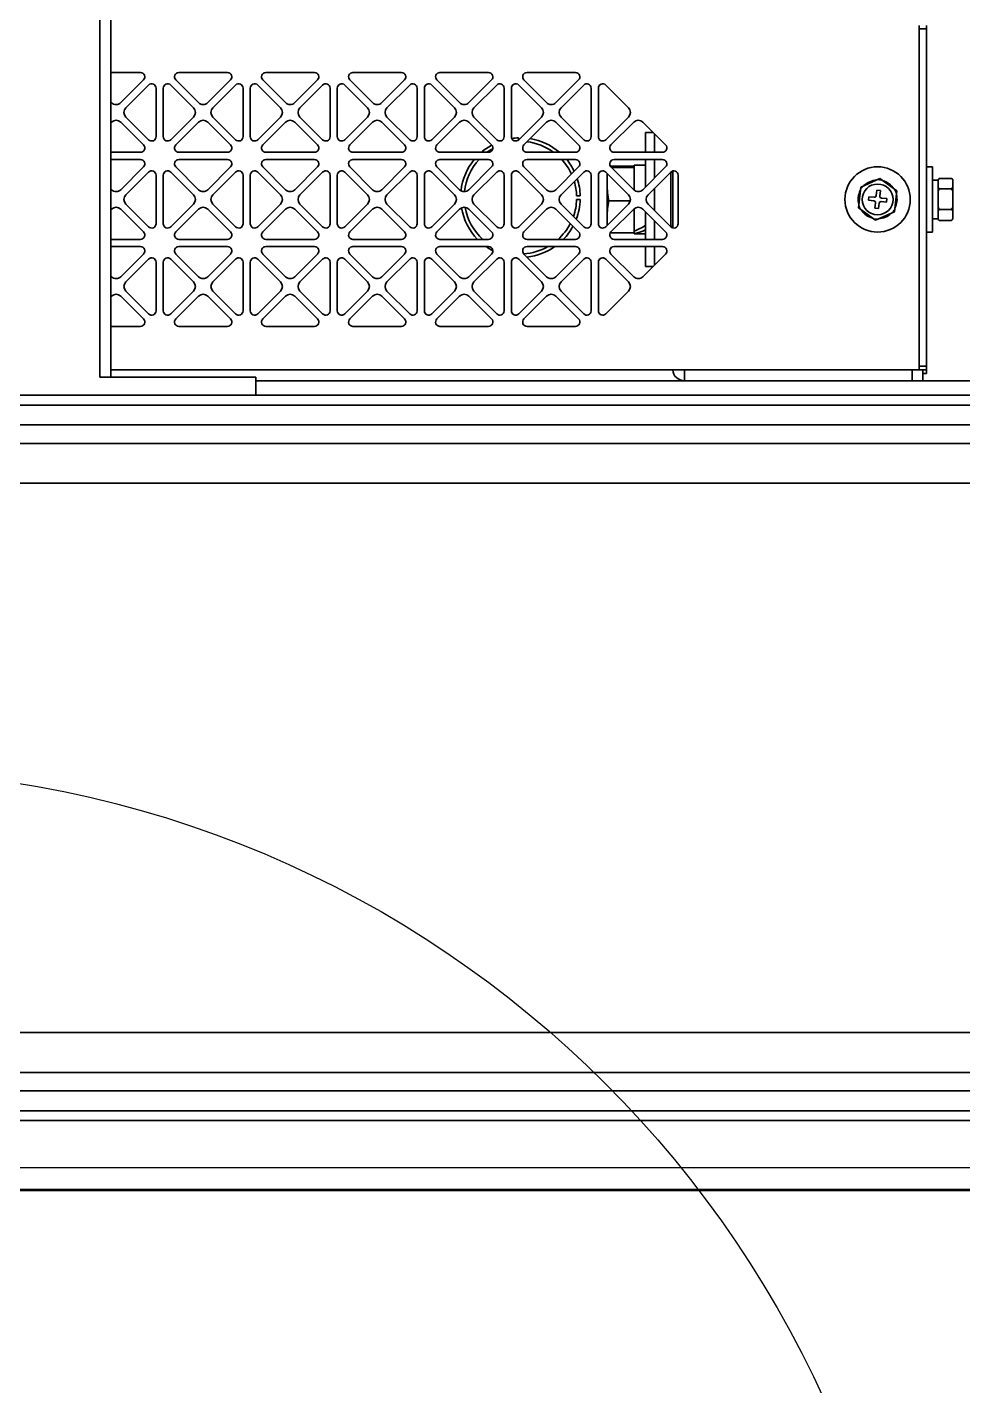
# Model space of a CAD drawing. Header units: millimetres. Extents: x 32496 to 166256, y 3504 to 23939.
# Drawn here: x 75039 to 75297, y 12027 to 12401.7 of the extents above; entities that cross this region are included whole.
import ezdxf

# ---------------------------------------------------------------- set-up
doc = ezdxf.new("R2010")
doc.units = ezdxf.units.MM
doc.layers.get('0').update_dxf_attribs({"lineweight": 35})
doc.layers.add('02___PRT_ALL_AXES', color=90, linetype='Continuous')

# ---------------------------------------------------------------- blocks, each defined once
blk = doc.blocks.new('DRGTJHYTHRTTR')
at = {"layer": '02___PRT_ALL_AXES', "color": 7, "linetype": 'Continuous'}
blk.add_line((60556.04, -50885.69), (45964.04, -50885.69), dxfattribs=at)
blk = doc.blocks.new('8-1250')
at = {"linetype": 'Continuous'}
for p, q in [((2012.87, -32157.29), (2012.87, -34666.29)), ((2015.87, -32157.29), (2015.87, -34666.29)), ((2238.87, -34570.29), (2238.87, -34569.29)), ((2240.87, -34570.29), (2238.87, -34570.29)), ((2238.87, -34663.29), (2238.87, -34570.29)), ((2240.87, -34664.29), (2240.87, -34569.29)), ((2024.06, -34582.29), (2015.87, -34582.29)), ((2048.06, -34582.29), (2034.68, -34582.29)), ((2072.06, -34582.29), (2058.68, -34582.29)), ((2096.06, -34582.29), (2082.68, -34582.29)), ((2120.06, -34582.29), (2106.68, -34582.29)), ((2144.06, -34582.29), (2130.68, -34582.29)), ((2018.65, -34590.6), (2024.91, -34584.34)), ((2026.32, -34585.75), (2020.06, -34592.02)), ((2038.69, -34592.02), (2032.42, -34585.75)), ((2033.83, -34584.34), (2040.1, -34590.6)), ((2042.65, -34590.6), (2048.91, -34584.34)), ((2050.32, -34585.75), (2044.06, -34592.02)), ((2062.69, -34592.02), (2056.42, -34585.75)), ((2057.83, -34584.34), (2064.1, -34590.6)), ((2066.65, -34590.6), (2072.91, -34584.34)), ((2074.32, -34585.75), (2068.06, -34592.02)), ((2086.69, -34592.02), (2080.42, -34585.75)), ((2081.83, -34584.34), (2088.1, -34590.6)), ((2090.65, -34590.6), (2096.91, -34584.34)), ((2098.32, -34585.75), (2092.06, -34592.02)), ((2110.69, -34592.02), (2104.42, -34585.75)), ((2105.83, -34584.34), (2112.1, -34590.6)), ((2114.65, -34590.6), (2120.91, -34584.34)), ((2122.32, -34585.75), (2116.06, -34592.02)), ((2134.69, -34592.02), (2128.42, -34585.75)), ((2129.83, -34584.34), (2136.1, -34590.6)), ((2138.65, -34590.6), (2144.91, -34584.34)), ((2146.32, -34585.75), (2140.06, -34592.02)), ((2158.69, -34592.02), (2152.42, -34585.75)), ((2028.37, -34599.98), (2028.37, -34586.6)), ((2030.37, -34586.6), (2030.37, -34599.98)), ((2052.37, -34599.98), (2052.37, -34586.6)), ((2054.37, -34586.6), (2054.37, -34599.98)), ((2076.37, -34599.98), (2076.37, -34586.6)), ((2078.37, -34586.6), (2078.37, -34599.98)), ((2100.37, -34599.98), (2100.37, -34586.6)), ((2102.37, -34586.6), (2102.37, -34599.98)), ((2124.37, -34599.98), (2124.37, -34586.6)), ((2126.37, -34586.6), (2126.37, -34599.98)), ((2148.37, -34599.98), (2148.37, -34586.6)), ((2150.37, -34586.6), (2150.37, -34599.98)), ((2024.91, -34602.24), (2018.65, -34595.98)), ((2020.06, -34594.56), (2026.32, -34600.83)), ((2032.42, -34600.83), (2038.69, -34594.56)), ((2040.1, -34595.98), (2033.83, -34602.24)), ((2048.91, -34602.24), (2042.65, -34595.98)), ((2044.06, -34594.56), (2050.32, -34600.83)), ((2056.42, -34600.83), (2062.69, -34594.56)), ((2064.1, -34595.98), (2057.83, -34602.24)), ((2072.91, -34602.24), (2066.65, -34595.98)), ((2068.06, -34594.56), (2074.32, -34600.83)), ((2080.42, -34600.83), (2086.69, -34594.56)), ((2088.1, -34595.98), (2081.83, -34602.24)), ((2096.91, -34602.24), (2090.65, -34595.98)), ((2092.06, -34594.56), (2098.32, -34600.83)), ((2104.42, -34600.83), (2110.69, -34594.56)), ((2112.1, -34595.98), (2105.83, -34602.24)), ((2120.91, -34602.24), (2114.65, -34595.98)), ((2116.06, -34594.56), (2122.32, -34600.83)), ((2128.42, -34600.83), (2134.69, -34594.56)), ((2136.1, -34595.98), (2129.83, -34602.24)), ((2144.91, -34602.24), (2138.65, -34595.98)), ((2140.06, -34594.56), (2146.32, -34600.83)), ((2152.42, -34600.83), (2158.69, -34594.56)), ((2160.1, -34595.98), (2153.83, -34602.24)), ((2168.91, -34602.24), (2162.65, -34595.98)), ((2128.37, -34600.87), (2128.37, -34600.3)), ((2163.37, -34598.79), (2165.46, -34598.79)), ((2163.37, -34598.79), (2163.37, -34604.29)), ((2165.87, -34604.29), (2165.87, -34599.2)), ((2015.87, -34604.29), (2024.06, -34604.29)), ((2034.68, -34604.29), (2048.06, -34604.29)), ((2058.68, -34604.29), (2072.06, -34604.29)), ((2082.68, -34604.29), (2096.06, -34604.29)), ((2106.68, -34604.29), (2120.06, -34604.29)), ((2130.68, -34604.29), (2144.06, -34604.29)), ((2154.68, -34604.29), (2168.06, -34604.29)), ((2024.06, -34606.29), (2015.87, -34606.29)), ((2018.65, -34614.6), (2024.91, -34608.34)), ((2033.83, -34608.34), (2040.1, -34614.6)), ((2048.06, -34606.29), (2034.68, -34606.29)), ((2042.65, -34614.6), (2048.91, -34608.34)), ((2057.83, -34608.34), (2064.1, -34614.6)), ((2072.06, -34606.29), (2058.68, -34606.29)), ((2066.65, -34614.6), (2072.91, -34608.34)), ((2081.83, -34608.34), (2088.1, -34614.6)), ((2096.06, -34606.29), (2082.68, -34606.29)), ((2090.65, -34614.6), (2096.91, -34608.34)), ((2105.83, -34608.34), (2112.1, -34614.6)), ((2120.06, -34606.29), (2106.68, -34606.29)), ((2114.65, -34614.6), (2120.91, -34608.34)), ((2129.83, -34608.34), (2136.1, -34614.6)), ((2144.06, -34606.29), (2130.68, -34606.29)), ((2138.65, -34614.6), (2144.91, -34608.34)), ((2153.65, -34608.09), (2160.27, -34608.09)), ((2153.83, -34608.34), (2160.1, -34614.6)), ((2154, -34608.51), (2160.27, -34608.51)), ((2168.06, -34606.29), (2154.68, -34606.29)), ((2163.37, -34607.84), (2160.27, -34607.84)), ((2160.27, -34607.84), (2160.27, -34608.41)), ((2160.27, -34610.6), (2160.27, -34608.41)), ((2162.65, -34614.6), (2168.91, -34608.34)), ((2163.37, -34606.29), (2163.37, -34613.87)), ((2165.87, -34611.37), (2165.87, -34606.29)), ((2240.87, -34608.29), (2242.47, -34608.29)), ((2242.47, -34626.29), (2242.47, -34608.29)), ((2026.32, -34609.75), (2020.06, -34616.02)), ((2028.37, -34623.98), (2028.37, -34610.6)), ((2030.37, -34610.6), (2030.37, -34623.98)), ((2038.69, -34616.02), (2032.42, -34609.75)), ((2050.32, -34609.75), (2044.06, -34616.02)), ((2052.37, -34623.98), (2052.37, -34610.6)), ((2054.37, -34610.6), (2054.37, -34623.98)), ((2062.69, -34616.02), (2056.42, -34609.75)), ((2074.32, -34609.75), (2068.06, -34616.02)), ((2076.37, -34623.98), (2076.37, -34610.6)), ((2078.37, -34610.6), (2078.37, -34623.98)), ((2086.69, -34616.02), (2080.42, -34609.75)), ((2098.32, -34609.75), (2092.06, -34616.02)), ((2100.37, -34623.98), (2100.37, -34610.6)), ((2102.37, -34610.6), (2102.37, -34623.98)), ((2110.69, -34616.02), (2104.42, -34609.75)), ((2122.32, -34609.75), (2116.06, -34616.02)), ((2124.37, -34623.98), (2124.37, -34610.6)), ((2126.37, -34610.6), (2126.37, -34623.98)), ((2134.69, -34616.02), (2128.42, -34609.75)), ((2146.32, -34609.75), (2140.06, -34616.02)), ((2148.37, -34623.98), (2148.37, -34610.6)), ((2150.37, -34610.6), (2150.37, -34623.98)), ((2158.69, -34616.02), (2152.42, -34609.75)), ((2152.77, -34610.1), (2152.77, -34624.47)), ((2160.27, -34610.6), (2160.27, -34614.74)), ((2170.32, -34609.75), (2164.06, -34616.02)), ((2170.37, -34609.71), (2170.37, -34624.87)), ((2170.87, -34609.79), (2170.37, -34609.79)), ((2170.87, -34625.13), (2170.87, -34609.45)), ((2172.37, -34623.98), (2172.37, -34610.6)), ((2222.71, -34613.89), (2227.99, -34611.55)), ((2227.99, -34611.55), (2232.65, -34614.95)), ((2242.47, -34611.94), (2244.07, -34611.94)), ((2244.07, -34611.82), (2244.32, -34611.56)), ((2244.07, -34622.76), (2244.07, -34611.82)), ((2244.32, -34611.56), (2244.37, -34611.52)), ((2244.37, -34611.52), (2247.77, -34611.52)), ((2247.82, -34611.56), (2247.77, -34611.52)), ((2248.07, -34611.82), (2247.82, -34611.56)), ((2248.07, -34622.76), (2248.07, -34611.82)), ((2165.87, -34620.37), (2165.87, -34614.2)), ((2222.09, -34619.63), (2222.71, -34613.89)), ((2226.98, -34616.24), (2227.14, -34614.75)), ((2227.14, -34614.75), (2228.14, -34614.86)), ((2228.14, -34614.86), (2227.98, -34616.35)), ((2232.04, -34620.69), (2232.65, -34614.95)), ((2244.37, -34614.33), (2247.77, -34614.33)), ((2020.06, -34618.56), (2026.32, -34624.83)), ((2032.42, -34624.83), (2038.69, -34618.56)), ((2044.06, -34618.56), (2050.32, -34624.83)), ((2056.42, -34624.83), (2062.69, -34618.56)), ((2068.06, -34618.56), (2074.32, -34624.83)), ((2080.42, -34624.83), (2086.69, -34618.56)), ((2092.06, -34618.56), (2098.32, -34624.83)), ((2104.42, -34624.83), (2110.69, -34618.56)), ((2116.06, -34618.56), (2122.32, -34624.83)), ((2128.42, -34624.83), (2134.69, -34618.56)), ((2140.06, -34618.56), (2146.32, -34624.83)), ((2144.36, -34616.29), (2145.36, -34616.29)), ((2145.36, -34617.29), (2144.36, -34617.29)), ((2152.42, -34624.83), (2158.69, -34618.56)), ((2153.28, -34617.71), (2159.16, -34617.71)), ((2164.06, -34618.56), (2170.32, -34624.83)), ((2226.76, -34623.03), (2222.09, -34619.63)), ((2224.83, -34617.52), (2224.94, -34616.53)), ((2226.32, -34617.68), (2224.83, -34617.52)), ((2224.94, -34616.53), (2226.43, -34616.69)), ((2226.61, -34619.72), (2226.77, -34618.23)), ((2227.6, -34619.83), (2226.61, -34619.72)), ((2227.76, -34618.34), (2227.6, -34619.83)), ((2229.8, -34618.05), (2228.31, -34617.89)), ((2228.42, -34616.9), (2229.91, -34617.06)), ((2229.91, -34617.06), (2229.8, -34618.05)), ((2024.91, -34626.24), (2018.65, -34619.98)), ((2040.1, -34619.98), (2033.83, -34626.24)), ((2048.91, -34626.24), (2042.65, -34619.98)), ((2064.1, -34619.98), (2057.83, -34626.24)), ((2072.91, -34626.24), (2066.65, -34619.98)), ((2088.1, -34619.98), (2081.83, -34626.24)), ((2096.91, -34626.24), (2090.65, -34619.98)), ((2112.1, -34619.98), (2105.83, -34626.24)), ((2120.91, -34626.24), (2114.65, -34619.98)), ((2136.1, -34619.98), (2129.83, -34626.24)), ((2144.91, -34626.24), (2138.65, -34619.98)), ((2160.1, -34619.98), (2153.83, -34626.24)), ((2160.27, -34619.83), (2160.27, -34624.49)), ((2168.91, -34626.24), (2162.65, -34619.98)), ((2163.37, -34620.7), (2163.37, -34628.29)), ((2165.87, -34628.29), (2165.87, -34623.2)), ((2232.04, -34620.69), (2226.76, -34623.03)), ((2242.47, -34622.64), (2244.07, -34622.64)), ((2244.07, -34622.76), (2244.32, -34623.02)), ((2244.37, -34620.1), (2247.77, -34620.1)), ((2244.37, -34623.06), (2247.77, -34623.06)), ((2248.07, -34622.76), (2247.82, -34623.02)), ((2153.65, -34626.49), (2160.27, -34626.49)), ((2160.27, -34626.49), (2160.27, -34624.49)), ((2160.27, -34626.49), (2160.27, -34626.74)), ((2163.37, -34626.74), (2160.27, -34626.74)), ((2170.37, -34624.79), (2170.87, -34624.79)), ((2240.87, -34626.29), (2242.47, -34626.29)), ((2015.87, -34628.29), (2024.06, -34628.29)), ((2024.06, -34630.29), (2015.87, -34630.29)), ((2034.68, -34628.29), (2048.06, -34628.29)), ((2048.06, -34630.29), (2034.68, -34630.29)), ((2058.68, -34628.29), (2072.06, -34628.29)), ((2072.06, -34630.29), (2058.68, -34630.29)), ((2082.68, -34628.29), (2096.06, -34628.29)), ((2096.06, -34630.29), (2082.68, -34630.29)), ((2106.68, -34628.29), (2120.06, -34628.29)), ((2120.06, -34630.29), (2106.68, -34630.29)), ((2130.68, -34628.29), (2144.06, -34628.29)), ((2144.06, -34630.29), (2130.68, -34630.29)), ((2154.68, -34628.29), (2168.06, -34628.29)), ((2168.06, -34630.29), (2154.68, -34630.29)), ((2163.37, -34630.29), (2163.37, -34635.79)), ((2165.87, -34635.37), (2165.87, -34630.29)), ((2018.65, -34638.6), (2024.91, -34632.34)), ((2026.32, -34633.75), (2020.06, -34640.02)), ((2028.37, -34647.98), (2028.37, -34634.6)), ((2030.37, -34634.6), (2030.37, -34647.98)), ((2038.69, -34640.02), (2032.42, -34633.75)), ((2033.83, -34632.34), (2040.1, -34638.6)), ((2042.65, -34638.6), (2048.91, -34632.34)), ((2050.32, -34633.75), (2044.06, -34640.02)), ((2052.37, -34647.98), (2052.37, -34634.6)), ((2054.37, -34634.6), (2054.37, -34647.98)), ((2062.69, -34640.02), (2056.42, -34633.75)), ((2057.83, -34632.34), (2064.1, -34638.6)), ((2066.65, -34638.6), (2072.91, -34632.34)), ((2074.32, -34633.75), (2068.06, -34640.02)), ((2076.37, -34647.98), (2076.37, -34634.6)), ((2078.37, -34634.6), (2078.37, -34647.98)), ((2086.69, -34640.02), (2080.42, -34633.75)), ((2081.83, -34632.34), (2088.1, -34638.6)), ((2090.65, -34638.6), (2096.91, -34632.34)), ((2098.32, -34633.75), (2092.06, -34640.02)), ((2100.37, -34647.98), (2100.37, -34634.6)), ((2102.37, -34634.6), (2102.37, -34647.98)), ((2110.69, -34640.02), (2104.42, -34633.75)), ((2105.83, -34632.34), (2112.1, -34638.6)), ((2114.65, -34638.6), (2120.91, -34632.34)), ((2122.32, -34633.75), (2116.06, -34640.02)), ((2124.37, -34647.98), (2124.37, -34634.6)), ((2126.37, -34634.6), (2126.37, -34647.98)), ((2134.69, -34640.02), (2128.42, -34633.75)), ((2129.83, -34632.34), (2136.1, -34638.6)), ((2138.65, -34638.6), (2144.91, -34632.34)), ((2146.32, -34633.75), (2140.06, -34640.02)), ((2148.37, -34647.98), (2148.37, -34634.6)), ((2150.37, -34634.6), (2150.37, -34647.98)), ((2158.69, -34640.02), (2152.42, -34633.75)), ((2153.83, -34632.34), (2160.1, -34638.6)), ((2162.65, -34638.6), (2168.91, -34632.34)), ((2163.37, -34635.79), (2165.46, -34635.79)), ((2024.91, -34650.24), (2018.65, -34643.98)), ((2020.06, -34642.56), (2026.32, -34648.83)), ((2032.42, -34648.83), (2038.69, -34642.56)), ((2040.1, -34643.98), (2033.83, -34650.24)), ((2048.91, -34650.24), (2042.65, -34643.98)), ((2044.06, -34642.56), (2050.32, -34648.83)), ((2056.42, -34648.83), (2062.69, -34642.56)), ((2064.1, -34643.98), (2057.83, -34650.24)), ((2072.91, -34650.24), (2066.65, -34643.98)), ((2068.06, -34642.56), (2074.32, -34648.83)), ((2080.42, -34648.83), (2086.69, -34642.56)), ((2088.1, -34643.98), (2081.83, -34650.24)), ((2096.91, -34650.24), (2090.65, -34643.98)), ((2092.06, -34642.56), (2098.32, -34648.83)), ((2104.42, -34648.83), (2110.69, -34642.56)), ((2112.1, -34643.98), (2105.83, -34650.24)), ((2120.91, -34650.24), (2114.65, -34643.98)), ((2116.06, -34642.56), (2122.32, -34648.83)), ((2128.42, -34648.83), (2134.69, -34642.56)), ((2136.1, -34643.98), (2129.83, -34650.24)), ((2144.91, -34650.24), (2138.65, -34643.98)), ((2140.06, -34642.56), (2146.32, -34648.83)), ((2152.42, -34648.83), (2158.69, -34642.56)), ((2015.87, -34652.29), (2024.06, -34652.29)), ((2034.68, -34652.29), (2048.06, -34652.29)), ((2058.68, -34652.29), (2072.06, -34652.29)), ((2082.68, -34652.29), (2096.06, -34652.29)), ((2106.68, -34652.29), (2120.06, -34652.29)), ((2130.68, -34652.29), (2144.06, -34652.29)), ((2015.87, -34664.29), (2240.87, -34664.29)), ((2174.07, -34664.29), (2174.07, -34667.29)), ((2236.87, -34667.29), (2236.87, -34664.29)), ((2238.87, -34663.29), (2240.87, -34663.29)), ((2238.87, -34664.29), (2238.87, -34663.29)), ((2239.87, -34664.29), (2239.87, -34664.88)), ((2240.87, -34665.29), (2240.87, -34664.29)), ((2055.87, -34666.29), (2012.87, -34666.29)), ((2055.87, -34666.29), (2055.87, -34671.29)), ((2470.87, -34667.29), (2055.87, -34667.29)), ((2239.87, -34664.88), (2239.87, -34667.29)), ((2240.87, -34665.29), (2239.87, -34665.29)), ((2055.87, -34671.29), (1875.87, -34671.29)), ((2475.87, -34671.29), (2055.87, -34671.29)), ((3761.37, -34674.01), (-7907.13, -34674.01)), ((3761.37, -34679.48), (-7907.13, -34679.48)), ((3115.87, -34684.6), (-7857.13, -34684.6)), ((3115.87, -34695.54), (-7857.13, -34695.54)), ((4052.87, -34847.03), (-7783.13, -34847.03)), ((4052.87, -34857.98), (-7783.13, -34857.98)), ((4052.87, -34863.1), (-7783.13, -34863.1)), ((4052.87, -34868.57), (-7783.13, -34868.57)), ((4052.87, -34871.29), (-7783.13, -34871.29))]:
    blk.add_line(p, q, dxfattribs=at)
for radius in [9, 4.25]:
    blk.add_circle((2227.37, -34617.29), radius, dxfattribs=at)
for centre, radius, start, end in [((2024.06, -34583.49), 1.2, 315, 90), ((2034.68, -34583.49), 1.2, 90, 225), ((2048.06, -34583.49), 1.2, 315, 90), ((2058.68, -34583.49), 1.2, 90, 225), ((2072.06, -34583.49), 1.2, 315, 90), ((2082.68, -34583.49), 1.2, 90, 225), ((2096.06, -34583.49), 1.2, 315, 90), ((2106.68, -34583.49), 1.2, 90, 225), ((2120.06, -34583.49), 1.2, 315, 90), ((2130.68, -34583.49), 1.2, 90, 225), ((2144.06, -34583.49), 1.2, 315, 90), ((2027.17, -34586.6), 1.2, 0, 135), ((2031.57, -34586.6), 1.2, 45, 180), ((2051.17, -34586.6), 1.2, 0, 135), ((2055.57, -34586.6), 1.2, 45, 180), ((2075.17, -34586.6), 1.2, 0, 135), ((2079.57, -34586.6), 1.2, 45, 180), ((2099.17, -34586.6), 1.2, 0, 135), ((2103.57, -34586.6), 1.2, 45, 180), ((2123.17, -34586.6), 1.2, 0, 135), ((2127.57, -34586.6), 1.2, 45, 180), ((2147.17, -34586.6), 1.2, 0, 135), ((2151.57, -34586.6), 1.2, 45, 180), ((2017.37, -34589.33), 1.8, 225, 315), ((2021.33, -34593.29), 1.8, 135, 225), ((2037.41, -34593.29), 1.8, 315, 45), ((2041.37, -34589.33), 1.8, 225, 315), ((2045.33, -34593.29), 1.8, 135, 225), ((2061.41, -34593.29), 1.8, 315, 45), ((2065.37, -34589.33), 1.8, 225, 315), ((2069.33, -34593.29), 1.8, 135, 225), ((2085.41, -34593.29), 1.8, 315, 45), ((2089.37, -34589.33), 1.8, 225, 315), ((2093.33, -34593.29), 1.8, 135, 225), ((2109.41, -34593.29), 1.8, 315, 45), ((2113.37, -34589.33), 1.8, 225, 315), ((2117.33, -34593.29), 1.8, 135, 225), ((2133.41, -34593.29), 1.8, 315, 45), ((2137.37, -34589.33), 1.8, 225, 315), ((2141.33, -34593.29), 1.8, 135, 225), ((2157.41, -34593.29), 1.8, 315, 45), ((2017.37, -34597.25), 1.8, 45, 135), ((2041.37, -34597.25), 1.8, 45, 135), ((2065.37, -34597.25), 1.8, 45, 135), ((2089.37, -34597.25), 1.8, 45, 135), ((2113.37, -34597.25), 1.8, 45, 135), ((2137.37, -34597.25), 1.8, 45, 135), ((2161.37, -34597.25), 1.8, 45, 135), ((2027.17, -34599.98), 1.2, 225, 0), ((2031.57, -34599.98), 1.2, 180, 315), ((2051.17, -34599.98), 1.2, 225, 0), ((2055.57, -34599.98), 1.2, 180, 315), ((2075.17, -34599.98), 1.2, 225, 0), ((2079.57, -34599.98), 1.2, 180, 315), ((2099.17, -34599.98), 1.2, 225, 0), ((2103.57, -34599.98), 1.2, 180, 315), ((2123.17, -34599.98), 1.2, 225, 0), ((2127.57, -34599.98), 1.2, 180, 315), ((2128.87, -34616.79), 16.5, 91.7365, 98.3444), ((2128.87, -34616.79), 16.5, 49.3326, 80.6487), ((2147.17, -34599.98), 1.2, 225, 0), ((2151.57, -34599.98), 1.2, 180, 315), ((2024.06, -34603.09), 1.2, 270, 45), ((2034.68, -34603.09), 1.2, 135, 270), ((2048.06, -34603.09), 1.2, 270, 45), ((2058.68, -34603.09), 1.2, 135, 270), ((2072.06, -34603.09), 1.2, 270, 45), ((2082.68, -34603.09), 1.2, 135, 270), ((2096.06, -34603.09), 1.2, 270, 45), ((2106.68, -34603.09), 1.2, 135, 270), ((2128.87, -34616.79), 16.5, 118.6258, 130.6683), ((2128.87, -34616.79), 15.5, 119.5881, 126.1377), ((2120.06, -34603.09), 1.2, 270, 45), ((2130.68, -34603.09), 1.2, 135, 270), ((2128.87, -34616.79), 15.5, 53.8624, 83.3437), ((2144.06, -34603.09), 1.2, 270, 45), ((2154.68, -34603.09), 1.2, 135, 270), ((2168.06, -34603.09), 1.2, 270, 45), ((2024.06, -34607.49), 1.2, 315, 90), ((2034.68, -34607.49), 1.2, 90, 225), ((2048.06, -34607.49), 1.2, 315, 90), ((2058.68, -34607.49), 1.2, 90, 225), ((2072.06, -34607.49), 1.2, 315, 90), ((2082.68, -34607.49), 1.2, 90, 225), ((2096.06, -34607.49), 1.2, 315, 90), ((2106.68, -34607.49), 1.2, 90, 225), ((2128.87, -34616.79), 16.5, 140.4498, 173.3933), ((2128.87, -34616.79), 15.5, 137.2859, 173.8028), ((2120.06, -34607.49), 1.2, 315, 90), ((2130.68, -34607.49), 1.2, 90, 225), ((2128.87, -34616.79), 15.5, 24.7281, 42.7133), ((2128.87, -34616.79), 16.5, 26.0213, 39.5497), ((2144.06, -34607.49), 1.2, 315, 90), ((2154.68, -34607.49), 1.2, 90, 225), ((2168.06, -34607.49), 1.2, 315, 90), ((2027.17, -34610.6), 1.2, 0, 135), ((2031.57, -34610.6), 1.2, 45, 180), ((2051.17, -34610.6), 1.2, 0, 135), ((2055.57, -34610.6), 1.2, 45, 180), ((2075.17, -34610.6), 1.2, 0, 135), ((2079.57, -34610.6), 1.2, 45, 180), ((2099.17, -34610.6), 1.2, 0, 135), ((2103.57, -34610.6), 1.2, 45, 180), ((2123.17, -34610.6), 1.2, 0, 135), ((2127.57, -34610.6), 1.2, 45, 180), ((2128.87, -34616.79), 16.5, 1.7365, 18.459), ((2147.17, -34610.6), 1.2, 0, 135), ((2151.57, -34610.6), 1.2, 45, 180), ((2171.17, -34610.6), 1.2, 0, 135), ((2227.37, -34617.29), 5.35, 93.0614, 134.7408), ((2227.37, -34617.29), 5.47, 77.9086, 89.8935), ((2227.37, -34617.29), 5.35, 33.0614, 74.7408), ((2017.37, -34613.33), 1.8, 225, 315), ((2021.33, -34617.29), 1.8, 135, 225), ((2037.41, -34617.29), 1.8, 315, 45), ((2041.37, -34613.33), 1.8, 225, 315), ((2045.33, -34617.29), 1.8, 135, 225), ((2061.41, -34617.29), 1.8, 315, 45), ((2065.37, -34613.33), 1.8, 225, 315), ((2069.33, -34617.29), 1.8, 135, 225), ((2085.41, -34617.29), 1.8, 315, 45), ((2089.37, -34613.33), 1.8, 225, 315), ((2093.33, -34617.29), 1.8, 135, 225), ((2109.41, -34617.29), 1.8, 315, 45), ((2113.37, -34613.33), 1.8, 225, 315), ((2117.33, -34617.29), 1.8, 135, 225), ((2133.41, -34617.29), 1.8, 315, 45), ((2137.37, -34613.33), 1.8, 225, 315), ((2141.33, -34617.29), 1.8, 135, 225), ((2128.87, -34616.79), 15.5, 1.8486, 16.5924), ((2157.41, -34617.29), 1.8, 315, 45), ((2161.37, -34613.33), 1.8, 225, 315), ((2165.33, -34617.29), 1.8, 135, 225), ((2227.37, -34617.29), 5.35, 153.0614, 194.7408), ((2227.37, -34617.29), 5.47, 137.9086, 149.8935), ((2227.37, -34617.29), 5.47, 17.9086, 29.8935), ((2227.37, -34617.29), 5.35, 333.0614, 14.7408), ((2017.37, -34621.25), 1.8, 45, 135), ((2041.37, -34621.25), 1.8, 45, 135), ((2065.37, -34621.25), 1.8, 45, 135), ((2089.37, -34621.25), 1.8, 45, 135), ((2113.37, -34621.25), 1.8, 45, 135), ((2128.87, -34616.79), 16.5, 189.8605, 224.2208), ((2128.87, -34616.79), 15.5, 189.9879, 227.9882), ((2137.37, -34621.25), 1.8, 45, 135), ((2128.87, -34616.79), 15.5, 340.452, 358.1514), ((2128.87, -34616.79), 16.5, 338.812, 358.2635), ((2161.37, -34621.25), 1.8, 45, 135), ((2227.37, -34617.29), 5.47, 197.9086, 209.8935), ((2226.27, -34618.18), 0.5, 353.9011, 83.9011), ((2226.48, -34616.19), 0.5, 263.9011, 353.9011), ((2228.26, -34618.39), 0.5, 83.9011, 173.9011), ((2228.47, -34616.4), 0.5, 173.9011, 263.9011), ((2227.37, -34617.29), 5.35, 213.0614, 254.7408), ((2227.37, -34617.29), 5.47, 257.9086, 269.8935), ((2227.37, -34617.29), 5.35, 273.0614, 314.7408), ((2227.37, -34617.29), 5.47, 317.9086, 329.8935), ((2246.92, -34620.46), 3.64, 218.4467, 218.9062), ((2245.22, -34620.46), 3.64, 321.0863, 321.5533), ((2024.06, -34627.09), 1.2, 270, 45), ((2027.17, -34623.98), 1.2, 225, 0), ((2031.57, -34623.98), 1.2, 180, 315), ((2034.68, -34627.09), 1.2, 135, 270), ((2048.06, -34627.09), 1.2, 270, 45), ((2051.17, -34623.98), 1.2, 225, 0), ((2055.57, -34623.98), 1.2, 180, 315), ((2058.68, -34627.09), 1.2, 135, 270), ((2072.06, -34627.09), 1.2, 270, 45), ((2075.17, -34623.98), 1.2, 225, 0), ((2079.57, -34623.98), 1.2, 180, 315), ((2082.68, -34627.09), 1.2, 135, 270), ((2096.06, -34627.09), 1.2, 270, 45), ((2099.17, -34623.98), 1.2, 225, 0), ((2103.57, -34623.98), 1.2, 180, 315), ((2106.68, -34627.09), 1.2, 135, 270), ((2120.06, -34627.09), 1.2, 270, 45), ((2123.17, -34623.98), 1.2, 225, 0), ((2127.57, -34623.98), 1.2, 180, 315), ((2130.68, -34627.09), 1.2, 135, 270), ((2128.87, -34616.79), 15.5, 312.0115, 332.4985), ((2128.87, -34616.79), 16.5, 315.7805, 331.4162), ((2144.06, -34627.09), 1.2, 270, 45), ((2147.17, -34623.98), 1.2, 225, 0), ((2151.57, -34623.98), 1.2, 180, 315), ((2154.68, -34627.09), 1.2, 135, 270), ((2168.06, -34627.09), 1.2, 270, 45), ((2171.17, -34623.98), 1.2, 225, 0), ((2024.06, -34631.49), 1.2, 315, 90), ((2034.68, -34631.49), 1.2, 90, 225), ((2048.06, -34631.49), 1.2, 315, 90), ((2058.68, -34631.49), 1.2, 90, 225), ((2072.06, -34631.49), 1.2, 315, 90), ((2082.68, -34631.49), 1.2, 90, 225), ((2096.06, -34631.49), 1.2, 315, 90), ((2106.68, -34631.49), 1.2, 90, 225), ((2128.87, -34616.79), 16.5, 235.0154, 242.492), ((2120.06, -34631.49), 1.2, 315, 90), ((2130.68, -34631.49), 1.2, 90, 225), ((2128.87, -34616.79), 15.5, 273.3007, 299.2825), ((2128.87, -34616.79), 16.5, 276.262, 304.9849), ((2144.06, -34631.49), 1.2, 315, 90), ((2154.68, -34631.49), 1.2, 90, 225), ((2168.06, -34631.49), 1.2, 315, 90), ((2027.17, -34634.6), 1.2, 0, 135), ((2031.57, -34634.6), 1.2, 45, 180), ((2051.17, -34634.6), 1.2, 0, 135), ((2055.57, -34634.6), 1.2, 45, 180), ((2075.17, -34634.6), 1.2, 0, 135), ((2079.57, -34634.6), 1.2, 45, 180), ((2099.17, -34634.6), 1.2, 0, 135), ((2103.57, -34634.6), 1.2, 45, 180), ((2123.17, -34634.6), 1.2, 0, 135), ((2127.57, -34634.6), 1.2, 45, 180), ((2147.17, -34634.6), 1.2, 0, 135), ((2151.57, -34634.6), 1.2, 45, 180), ((2017.37, -34637.33), 1.8, 225, 315), ((2021.33, -34641.29), 1.8, 135, 225), ((2037.41, -34641.29), 1.8, 315, 45), ((2041.37, -34637.33), 1.8, 225, 315), ((2045.33, -34641.29), 1.8, 135, 225), ((2061.41, -34641.29), 1.8, 315, 45), ((2065.37, -34637.33), 1.8, 225, 315), ((2069.33, -34641.29), 1.8, 135, 225), ((2085.41, -34641.29), 1.8, 315, 45), ((2089.37, -34637.33), 1.8, 225, 315), ((2093.33, -34641.29), 1.8, 135, 225), ((2109.41, -34641.29), 1.8, 315, 45), ((2113.37, -34637.33), 1.8, 225, 315), ((2117.33, -34641.29), 1.8, 135, 225), ((2133.41, -34641.29), 1.8, 315, 45), ((2137.37, -34637.33), 1.8, 225, 315), ((2141.33, -34641.29), 1.8, 135, 225), ((2157.41, -34641.29), 1.8, 315, 45), ((2161.37, -34637.33), 1.8, 225, 315), ((2017.37, -34645.25), 1.8, 45, 135), ((2041.37, -34645.25), 1.8, 45, 135), ((2065.37, -34645.25), 1.8, 45, 135), ((2089.37, -34645.25), 1.8, 45, 135), ((2113.37, -34645.25), 1.8, 45, 135), ((2137.37, -34645.25), 1.8, 45, 135), ((2027.17, -34647.98), 1.2, 225, 0), ((2031.57, -34647.98), 1.2, 180, 315), ((2051.17, -34647.98), 1.2, 225, 0), ((2055.57, -34647.98), 1.2, 180, 315), ((2075.17, -34647.98), 1.2, 225, 0), ((2079.57, -34647.98), 1.2, 180, 315), ((2099.17, -34647.98), 1.2, 225, 0), ((2103.57, -34647.98), 1.2, 180, 315), ((2123.17, -34647.98), 1.2, 225, 0), ((2127.57, -34647.98), 1.2, 180, 315), ((2147.17, -34647.98), 1.2, 225, 0), ((2151.57, -34647.98), 1.2, 180, 315), ((2024.06, -34651.09), 1.2, 270, 45), ((2034.68, -34651.09), 1.2, 135, 270), ((2048.06, -34651.09), 1.2, 270, 45), ((2058.68, -34651.09), 1.2, 135, 270), ((2072.06, -34651.09), 1.2, 270, 45), ((2082.68, -34651.09), 1.2, 135, 270), ((2096.06, -34651.09), 1.2, 270, 45), ((2106.68, -34651.09), 1.2, 135, 270), ((2120.06, -34651.09), 1.2, 270, 45), ((2130.68, -34651.09), 1.2, 135, 270), ((2144.06, -34651.09), 1.2, 270, 45), ((2174.07, -34664.09), 3.2, 183.655, 270)]:
    blk.add_arc(centre, radius, start, end, dxfattribs=at)
for centre, start_param, end_param in [((2161.17, -34617.29), -2.209288, -1.87893), ((2163.37, -34617.29), -2.448792, -2.114562)]:
    blk.add_ellipse(centre, major_axis=(8.09, 8.09), ratio=0.60456, start_param=start_param, end_param=end_param, dxfattribs=at)
for points, knots in [([(2244.07, -34611.84), (2244.09, -34611.81), (2244.17, -34611.72), (2244.26, -34611.63), (2244.32, -34611.56)], [0, 0, 0, 0, 0.245068, 1, 1, 1, 1]), ([(2248.07, -34611.84), (2248.05, -34611.81), (2247.97, -34611.72), (2247.89, -34611.63), (2247.82, -34611.56)], [0, 0, 0, 0, 0.245068, 1, 1, 1, 1]), ([(2152.77, -34613.11), (2152.77, -34613.88), (2152.87, -34615.42), (2153.12, -34616.95), (2153.28, -34617.71)], [0, 0, 0, 0, 0.499364, 1, 1, 1, 1]), ([(2244.37, -34614.33), (2244.35, -34614.3), (2244.24, -34614.2), (2244.14, -34614.09), (2244.07, -34614.01)], [0, 0, 0, 0, 0.255591, 1, 1, 1, 1]), ([(2247.77, -34614.33), (2247.8, -34614.3), (2247.9, -34614.2), (2248, -34614.09), (2248.07, -34614.01)], [0, 0, 0, 0, 0.255591, 1, 1, 1, 1]), ([(2153.28, -34617.71), (2153.12, -34618.43), (2152.87, -34619.89), (2152.77, -34621.36), (2152.77, -34622.1)], [0, 0, 0, 0, 0.500908, 1, 1, 1, 1]), ([(2244.07, -34620.44), (2244.1, -34620.41), (2244.19, -34620.3), (2244.29, -34620.18), (2244.37, -34620.1)], [0, 0, 0, 0, 0.244797, 1, 1, 1, 1]), ([(2244.37, -34623.06), (2244.35, -34623.04), (2244.25, -34622.93), (2244.16, -34622.83), (2244.09, -34622.75)], [0, 0, 0, 0, 0.254745, 1, 1, 1, 1]), ([(2248.07, -34620.44), (2248.05, -34620.41), (2247.95, -34620.3), (2247.85, -34620.18), (2247.77, -34620.1)], [0, 0, 0, 0, 0.244797, 1, 1, 1, 1]), ([(2247.77, -34623.06), (2247.8, -34623.04), (2247.89, -34622.93), (2247.99, -34622.83), (2248.05, -34622.75)], [0, 0, 0, 0, 0.25474, 1, 1, 1, 1])]:
    blk.add_open_spline(points, degree=3, knots=knots, dxfattribs=at)
for points in [[(2244.07, -34614.99), (2244.16, -34614.77), (2244.26, -34614.55), (2244.37, -34614.33)], [(2248.07, -34614.99), (2247.98, -34614.77), (2247.88, -34614.55), (2247.77, -34614.33)], [(2244.37, -34620.1), (2244.26, -34619.89), (2244.16, -34619.67), (2244.07, -34619.44)], [(2247.77, -34620.1), (2247.88, -34619.89), (2247.98, -34619.67), (2248.07, -34619.44)]]:
    blk.add_open_spline(points, degree=3, dxfattribs=at)

msp = doc.modelspace()

# ---------------------------------------------------------------- linework, layer by layer
at = {"color": 6, "lineweight": 25}
msp.add_lwpolyline([(63904.988, 12081.132), (78477.571, 12081.132), (78477.571, 12087.168), (63904.988, 12087.168)], close=True, dxfattribs=at)
msp.add_lwpolyline([(63884.988, 12081.132), (78477.571, 12080.821), (78476.988, 11881.107), (63884.988, 11881.107)], close=True)
at = {"color": 7, "lineweight": 25}
msp.add_circle((74989.539, 11901.537), 295.379, dxfattribs=at)

# ---------------------------------------------------------------- block references
at = {"color": 6}
msp.add_blockref('8-1250', (73046.131, 46971.457), dxfattribs=at)
msp.add_blockref('DRGTJHYTHRTTR', (17920.951, 62966.819))

doc.saveas('drawing.dxf')
